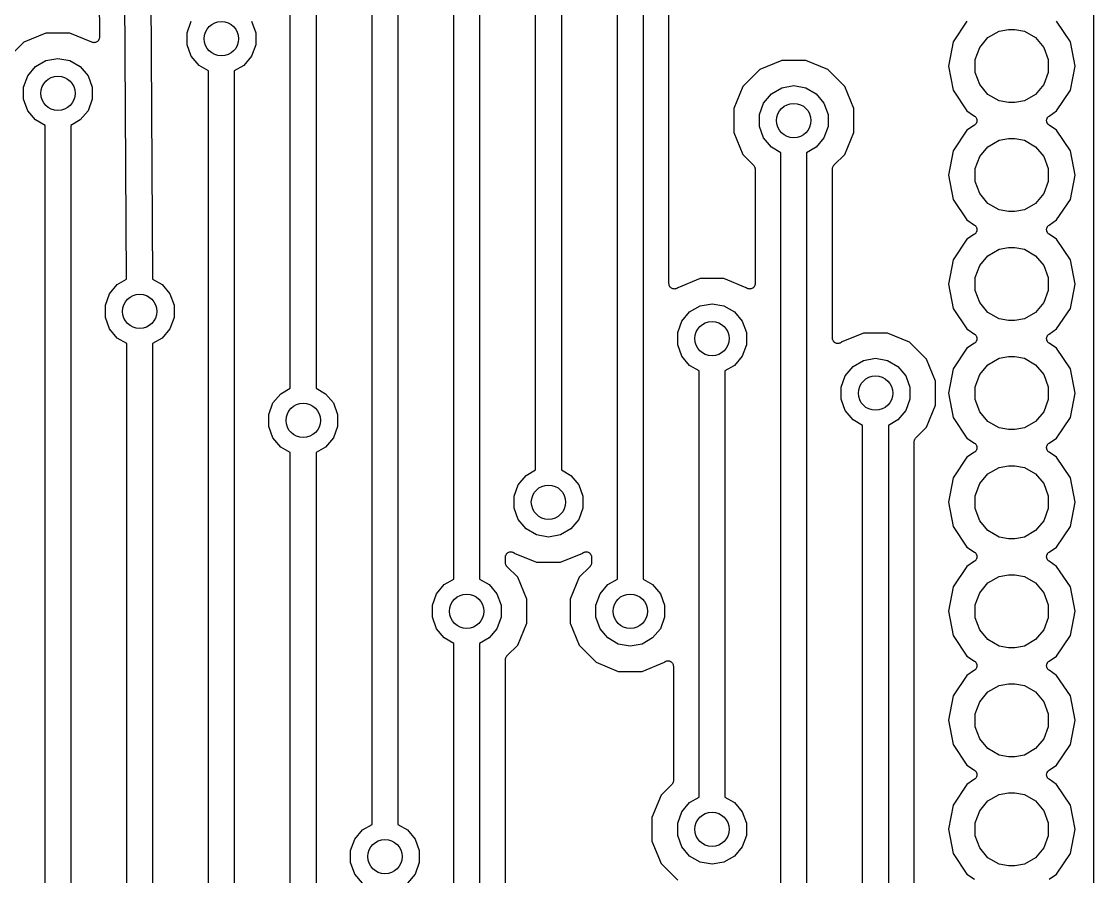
# Model space of a CAD drawing. Extents: x 64 to 244, y -149 to -41.
# Drawn here: x 219.5 to 244.47, y -82.38 to -62.46 of the extents above; entities that cross this region are included whole.
import ezdxf

# ---------------------------------------------------------------- set-up
doc = ezdxf.new("R2010")
doc.units = 0
doc.header["$MEASUREMENT"] = 0
doc.layers.add('BLACK', color=7, linetype='CONTINUOUS')

msp = doc.modelspace()

# ---------------------------------------------------------------- linework, layer by layer
at = {"layer": 'BLACK', "linetype": 'CONTINUOUS'}
for p, q in [((244.475, -42.037), (244.475, -149.098)), ((221.946, -68.467), (221.827, -48.3781)), ((222.427, -48.373), (222.546, -68.4619)), ((221.23, -48.7634), (221.312, -62.8296)), ((225.76, -71.0044), (225.76, -49.6456)), ((226.36, -49.6456), (226.36, -71.0044)), ((231.475, -72.9094), (231.475, -54.7256)), ((232.075, -54.7256), (232.075, -72.9094)), ((229.57, -75.4494), (229.57, -56.6306)), ((230.17, -56.6306), (230.17, -75.4494)), ((233.38, -75.4494), (233.38, -60.4406)), ((233.98, -60.4406), (233.98, -75.4494)), ((234.58, -68.5685), (234.58, -60.8225)), ((227.665, -81.1644), (227.665, -61.0756)), ((228.265, -61.0756), (228.265, -81.1644)), ((223.355, -62.7239), (223.451, -62.4588)), ((224.859, -62.4588), (224.955, -62.7239)), ((241.525, -62.4546), (241.204, -62.9342)), ((242.015, -62.8388), (242.275, -62.6889)), ((242.275, -62.6889), (242.496, -62.65)), ((242.496, -62.65), (242.644, -62.65)), ((242.644, -62.65), (242.865, -62.6889)), ((242.865, -62.6889), (243.125, -62.8388)), ((243.936, -62.9342), (243.615, -62.4546)), ((219.552, -62.9481), (219.158, -63.342)), ((220.067, -62.735), (219.552, -62.9481)), ((220.623, -62.735), (220.067, -62.735)), ((221.137, -62.9476), (220.623, -62.735)), ((221.151, -62.9507), (221.137, -62.9476)), ((221.236, -62.9449), (221.224, -62.9514)), ((221.25, -62.9399), (221.236, -62.9449)), ((221.256, -62.9347), (221.25, -62.9399)), ((221.263, -62.9311), (221.256, -62.9347)), ((221.272, -62.9206), (221.263, -62.9311)), ((221.283, -62.9114), (221.272, -62.9206)), ((221.287, -62.9044), (221.283, -62.9114)), ((221.293, -62.8985), (221.287, -62.9044)), ((221.298, -62.8854), (221.293, -62.8985)), ((221.305, -62.873), (221.298, -62.8854)), ((221.306, -62.8652), (221.305, -62.873)), ((221.309, -62.8578), (221.306, -62.8652)), ((221.31, -62.8436), (221.309, -62.8578)), ((221.312, -62.8296), (221.31, -62.8436)), ((223.355, -63.0061), (223.355, -62.7239)), ((224.955, -62.7239), (224.955, -63.0061)), ((241.204, -62.9342), (241.092, -63.5)), ((241.823, -63.0684), (242.015, -62.8388)), ((243.125, -62.8388), (243.317, -63.0684)), ((244.048, -63.5), (243.936, -62.9342)), ((221.164, -62.9555), (221.151, -62.9507)), ((221.172, -62.9555), (221.164, -62.9555)), ((221.18, -62.9572), (221.172, -62.9555)), ((221.194, -62.9553), (221.18, -62.9572)), ((221.208, -62.9552), (221.194, -62.9553)), ((221.216, -62.9525), (221.208, -62.9552)), ((221.224, -62.9514), (221.216, -62.9525)), ((223.451, -63.2712), (223.355, -63.0061)), ((224.955, -63.0061), (224.859, -63.2712)), ((241.72, -63.3501), (241.823, -63.0684)), ((243.317, -63.0684), (243.42, -63.3501)), ((219.823, -63.5127), (220.067, -63.3716)), ((220.067, -63.3716), (220.345, -63.3227)), ((220.345, -63.3227), (220.623, -63.3716)), ((220.623, -63.3716), (220.867, -63.5127)), ((223.633, -63.4873), (223.451, -63.2712)), ((224.859, -63.2712), (224.677, -63.4873)), ((237.212, -63.37), (236.697, -63.5831)), ((237.768, -63.37), (237.212, -63.37)), ((238.283, -63.5831), (237.768, -63.37)), ((241.72, -63.6499), (241.72, -63.3501)), ((243.42, -63.3501), (243.42, -63.6499)), ((219.641, -63.7288), (219.823, -63.5127)), ((220.867, -63.5127), (221.049, -63.7288)), ((223.855, -63.6156), (223.633, -63.4873)), ((223.855, -83.7044), (223.855, -63.6156)), ((224.677, -63.4873), (224.455, -63.6156)), ((224.455, -63.6156), (224.455, -83.7044)), ((236.697, -63.5831), (236.303, -63.977)), ((238.29, -63.5898), (238.283, -63.5831)), ((238.677, -63.977), (238.29, -63.5898)), ((238.29, -63.5898), (238.29, -63.5898)), ((241.092, -63.5), (241.204, -64.0658)), ((241.823, -63.9316), (241.72, -63.6499)), ((243.42, -63.6499), (243.317, -63.9316)), ((243.936, -64.0658), (244.048, -63.5)), ((219.545, -63.9939), (219.641, -63.7288)), ((221.049, -63.7288), (221.145, -63.9939)), ((242.015, -64.1612), (241.823, -63.9316)), ((243.317, -63.9316), (243.125, -64.1612)), ((219.545, -64.2761), (219.545, -63.9939)), ((221.145, -63.9939), (221.145, -64.2761)), ((236.303, -63.977), (236.09, -64.4915)), ((236.786, -64.3638), (236.968, -64.1477)), ((236.968, -64.1477), (237.212, -64.0066)), ((237.212, -64.0066), (237.49, -63.9577)), ((237.49, -63.9577), (237.768, -64.0066)), ((237.768, -64.0066), (238.012, -64.1477)), ((238.012, -64.1477), (238.194, -64.3638)), ((238.89, -64.4915), (238.677, -63.977)), ((241.204, -64.0658), (241.525, -64.5454)), ((242.275, -64.3111), (242.015, -64.1612)), ((243.125, -64.1612), (242.865, -64.3111)), ((243.615, -64.5454), (243.936, -64.0658)), ((219.641, -64.5412), (219.545, -64.2761)), ((221.145, -64.2761), (221.049, -64.5412)), ((236.69, -64.6289), (236.786, -64.3638)), ((238.194, -64.3638), (238.29, -64.6289)), ((242.496, -64.35), (242.275, -64.3111)), ((242.644, -64.35), (242.496, -64.35)), ((242.865, -64.3111), (242.644, -64.35)), ((219.823, -64.7573), (219.641, -64.5412)), ((221.049, -64.5412), (220.867, -64.7573)), ((236.09, -64.4915), (236.09, -65.0485)), ((236.69, -64.9111), (236.69, -64.6289)), ((238.29, -64.6289), (238.29, -64.9111)), ((238.89, -65.0485), (238.89, -64.4915)), ((241.525, -64.5454), (241.703, -64.6644)), ((241.703, -64.6644), (241.713, -64.674)), ((241.713, -64.674), (241.724, -64.6822)), ((241.724, -64.6822), (241.729, -64.6891)), ((241.729, -64.6891), (241.735, -64.6949)), ((241.735, -64.6949), (241.741, -64.7073)), ((243.399, -64.7073), (243.405, -64.6949)), ((243.405, -64.6949), (243.411, -64.6891)), ((243.411, -64.6891), (243.416, -64.6822)), ((243.416, -64.6822), (243.427, -64.674)), ((243.427, -64.674), (243.437, -64.6644)), ((243.437, -64.6644), (243.615, -64.5454)), ((220.045, -64.8856), (219.823, -64.7573)), ((220.045, -86.2444), (220.045, -64.8856)), ((220.867, -64.7573), (220.645, -64.8856)), ((220.645, -64.8856), (220.645, -86.2444)), ((236.786, -65.1762), (236.69, -64.9111)), ((238.29, -64.9111), (238.194, -65.1762)), ((241.703, -64.8756), (241.525, -64.9946)), ((241.713, -64.866), (241.703, -64.8756)), ((241.724, -64.8578), (241.713, -64.866)), ((241.729, -64.8509), (241.724, -64.8578)), ((241.735, -64.8451), (241.729, -64.8509)), ((241.741, -64.8327), (241.735, -64.8451)), ((241.741, -64.7073), (241.748, -64.7189)), ((241.748, -64.8211), (241.741, -64.8327)), ((241.748, -64.7189), (241.75, -64.727)), ((241.75, -64.813), (241.748, -64.8211)), ((241.75, -64.727), (241.754, -64.7345)), ((241.754, -64.8055), (241.75, -64.813)), ((241.754, -64.7345), (241.756, -64.7482)), ((241.756, -64.7918), (241.754, -64.8055)), ((241.756, -64.7482), (241.759, -64.7617)), ((241.759, -64.7783), (241.756, -64.7918)), ((241.759, -64.7617), (241.758, -64.77)), ((241.758, -64.77), (241.759, -64.7783)), ((243.381, -64.7617), (243.384, -64.7482)), ((243.382, -64.77), (243.381, -64.7617)), ((243.381, -64.7783), (243.382, -64.77)), ((243.384, -64.7918), (243.381, -64.7783)), ((243.384, -64.7482), (243.386, -64.7345)), ((243.386, -64.8055), (243.384, -64.7918)), ((243.386, -64.7345), (243.39, -64.727)), ((243.39, -64.813), (243.386, -64.8055)), ((243.39, -64.727), (243.392, -64.7189)), ((243.392, -64.8211), (243.39, -64.813)), ((243.392, -64.7189), (243.399, -64.7073)), ((243.399, -64.8327), (243.392, -64.8211)), ((243.405, -64.8451), (243.399, -64.8327)), ((243.411, -64.8509), (243.405, -64.8451)), ((243.416, -64.8578), (243.411, -64.8509)), ((243.427, -64.866), (243.416, -64.8578)), ((243.437, -64.8756), (243.427, -64.866)), ((243.615, -64.9946), (243.437, -64.8756)), ((236.09, -65.0485), (236.303, -65.563)), ((236.968, -65.3923), (236.786, -65.1762)), ((238.194, -65.1762), (238.012, -65.3923)), ((238.677, -65.563), (238.89, -65.0485)), ((241.525, -64.9946), (241.204, -65.4742)), ((242.275, -65.2289), (242.496, -65.19)), ((242.496, -65.19), (242.644, -65.19)), ((242.644, -65.19), (242.865, -65.2289)), ((243.936, -65.4742), (243.615, -64.9946)), ((237.19, -65.5206), (236.968, -65.3923)), ((238.012, -65.3923), (237.79, -65.5206)), ((241.823, -65.6084), (242.015, -65.3788)), ((242.015, -65.3788), (242.275, -65.2289)), ((242.865, -65.2289), (243.125, -65.3788)), ((243.125, -65.3788), (243.317, -65.6084)), ((236.303, -65.563), (236.553, -65.8127)), ((237.19, -91.9594), (237.19, -65.5206)), ((237.79, -65.5206), (237.79, -91.9594)), ((238.427, -65.8127), (238.677, -65.563)), ((241.204, -65.4742), (241.092, -66.04)), ((241.72, -65.8901), (241.823, -65.6084)), ((243.317, -65.6084), (243.42, -65.8901)), ((244.048, -66.04), (243.936, -65.4742)), ((236.553, -65.8127), (236.556, -65.8173)), ((236.556, -65.8173), (236.56, -65.8209)), ((236.56, -65.8209), (236.569, -65.8352)), ((236.569, -65.8352), (236.578, -65.8488)), ((236.578, -65.8488), (236.58, -65.8542)), ((236.58, -65.8542), (236.582, -65.8591)), ((236.582, -65.8591), (236.585, -65.8754)), ((236.585, -65.8754), (236.59, -65.8914)), ((236.59, -65.8914), (236.589, -65.897)), ((236.589, -65.897), (236.59, -65.9025)), ((236.59, -65.9025), (236.59, -68.5685)), ((238.39, -65.8914), (238.395, -65.8754)), ((238.391, -65.897), (238.39, -65.8914)), ((238.39, -65.9025), (238.391, -65.897)), ((238.39, -69.8385), (238.39, -65.9025)), ((238.395, -65.8754), (238.398, -65.8591)), ((238.398, -65.8591), (238.4, -65.8542)), ((238.4, -65.8542), (238.402, -65.8488)), ((238.402, -65.8488), (238.411, -65.8352)), ((238.411, -65.8352), (238.42, -65.8209)), ((238.42, -65.8209), (238.424, -65.8173)), ((238.424, -65.8173), (238.427, -65.8127)), ((241.72, -66.1899), (241.72, -65.8901)), ((243.42, -65.8901), (243.42, -66.1899)), ((241.092, -66.04), (241.204, -66.6058)), ((241.823, -66.4716), (241.72, -66.1899)), ((243.42, -66.1899), (243.317, -66.4716)), ((243.936, -66.6058), (244.048, -66.04)), ((241.204, -66.6058), (241.525, -67.0854)), ((242.015, -66.7012), (241.823, -66.4716)), ((243.317, -66.4716), (243.125, -66.7012)), ((243.615, -67.0854), (243.936, -66.6058)), ((242.275, -66.8511), (242.015, -66.7012)), ((242.496, -66.89), (242.275, -66.8511)), ((242.644, -66.89), (242.496, -66.89)), ((242.865, -66.8511), (242.644, -66.89)), ((243.125, -66.7012), (242.865, -66.8511)), ((241.525, -67.0854), (241.703, -67.2044)), ((243.437, -67.2044), (243.615, -67.0854)), ((241.703, -67.4156), (241.525, -67.5346)), ((241.703, -67.2044), (241.713, -67.214)), ((241.713, -67.406), (241.703, -67.4156)), ((241.713, -67.214), (241.724, -67.2222)), ((241.724, -67.3978), (241.713, -67.406)), ((241.724, -67.2222), (241.729, -67.2291)), ((241.729, -67.3909), (241.724, -67.3978)), ((241.729, -67.2291), (241.735, -67.2349)), ((241.735, -67.3851), (241.729, -67.3909)), ((241.735, -67.2349), (241.741, -67.2473)), ((241.741, -67.3727), (241.735, -67.3851)), ((241.741, -67.2473), (241.748, -67.2589)), ((241.748, -67.3611), (241.741, -67.3727)), ((241.748, -67.2589), (241.75, -67.267)), ((241.75, -67.353), (241.748, -67.3611)), ((241.75, -67.267), (241.754, -67.2745)), ((241.754, -67.3455), (241.75, -67.353)), ((241.754, -67.2745), (241.756, -67.2882)), ((241.756, -67.3318), (241.754, -67.3455)), ((241.756, -67.2882), (241.759, -67.3017)), ((241.759, -67.3183), (241.756, -67.3318)), ((241.759, -67.3017), (241.758, -67.31)), ((241.758, -67.31), (241.759, -67.3183)), ((243.381, -67.3017), (243.384, -67.2882)), ((243.382, -67.31), (243.381, -67.3017)), ((243.381, -67.3183), (243.382, -67.31)), ((243.384, -67.3318), (243.381, -67.3183)), ((243.384, -67.2882), (243.386, -67.2745)), ((243.386, -67.3455), (243.384, -67.3318)), ((243.386, -67.2745), (243.39, -67.267)), ((243.39, -67.353), (243.386, -67.3455)), ((243.39, -67.267), (243.392, -67.2589)), ((243.392, -67.3611), (243.39, -67.353)), ((243.392, -67.2589), (243.399, -67.2473)), ((243.399, -67.3727), (243.392, -67.3611)), ((243.399, -67.2473), (243.405, -67.2349)), ((243.405, -67.3851), (243.399, -67.3727)), ((243.405, -67.2349), (243.411, -67.2291)), ((243.411, -67.3909), (243.405, -67.3851)), ((243.411, -67.2291), (243.416, -67.2222)), ((243.416, -67.3978), (243.411, -67.3909)), ((243.416, -67.2222), (243.427, -67.214)), ((243.427, -67.406), (243.416, -67.3978)), ((243.427, -67.214), (243.437, -67.2044)), ((243.437, -67.4156), (243.427, -67.406)), ((243.615, -67.5346), (243.437, -67.4156)), ((241.525, -67.5346), (241.204, -68.0142)), ((243.936, -68.0142), (243.615, -67.5346)), ((241.823, -68.1484), (242.015, -67.9188)), ((242.015, -67.9188), (242.275, -67.7689)), ((242.275, -67.7689), (242.496, -67.73)), ((242.496, -67.73), (242.644, -67.73)), ((242.644, -67.73), (242.865, -67.7689)), ((242.865, -67.7689), (243.125, -67.9188)), ((243.125, -67.9188), (243.317, -68.1484)), ((241.204, -68.0142), (241.092, -68.58)), ((241.72, -68.4301), (241.823, -68.1484)), ((243.317, -68.1484), (243.42, -68.4301)), ((244.048, -68.58), (243.936, -68.0142)), ((241.72, -68.7299), (241.72, -68.4301)), ((243.42, -68.4301), (243.42, -68.7299)), ((221.546, -68.8088), (221.728, -68.5927)), ((221.728, -68.5927), (221.946, -68.467)), ((222.546, -68.4619), (222.772, -68.5927)), ((222.772, -68.5927), (222.954, -68.8088)), ((234.583, -68.5848), (234.58, -68.5685)), ((234.584, -68.6014), (234.583, -68.5848)), ((234.587, -68.6064), (234.584, -68.6014)), ((234.588, -68.6119), (234.587, -68.6064)), ((234.596, -68.6263), (234.588, -68.6119)), ((234.603, -68.6413), (234.596, -68.6263)), ((234.607, -68.6453), (234.603, -68.6413)), ((234.61, -68.6501), (234.607, -68.6453)), ((234.622, -68.6608), (234.61, -68.6501)), ((234.634, -68.6725), (234.622, -68.6608)), ((234.639, -68.6749), (234.634, -68.6725)), ((234.643, -68.6785), (234.639, -68.6749)), ((234.659, -68.6842), (234.643, -68.6785)), ((234.674, -68.6912), (234.659, -68.6842)), ((234.68, -68.6917), (234.674, -68.6912)), ((234.685, -68.6936), (234.68, -68.6917)), ((234.702, -68.6936), (234.685, -68.6936)), ((234.718, -68.695), (234.702, -68.6936)), ((234.723, -68.6936), (234.718, -68.695)), ((234.729, -68.6936), (234.723, -68.6936)), ((234.745, -68.6879), (234.729, -68.6936)), ((234.761, -68.6836), (234.745, -68.6879)), ((234.765, -68.6804), (234.761, -68.6836)), ((234.77, -68.6785), (234.765, -68.6804)), ((234.783, -68.6678), (234.77, -68.6785)), ((234.787, -68.6652), (234.783, -68.6678)), ((235.307, -68.45), (234.787, -68.6652)), ((235.863, -68.45), (235.307, -68.45)), ((236.383, -68.6652), (235.863, -68.45)), ((236.387, -68.6678), (236.383, -68.6652)), ((236.4, -68.6785), (236.387, -68.6678)), ((236.405, -68.6804), (236.4, -68.6785)), ((236.409, -68.6836), (236.405, -68.6804)), ((236.425, -68.6879), (236.409, -68.6836)), ((236.441, -68.6936), (236.425, -68.6879)), ((236.447, -68.6936), (236.441, -68.6936)), ((236.452, -68.695), (236.447, -68.6936)), ((236.468, -68.6936), (236.452, -68.695)), ((236.485, -68.6936), (236.468, -68.6936)), ((236.49, -68.6917), (236.485, -68.6936)), ((236.496, -68.6912), (236.49, -68.6917)), ((236.511, -68.6842), (236.496, -68.6912)), ((236.527, -68.6785), (236.511, -68.6842)), ((236.531, -68.6749), (236.527, -68.6785)), ((236.536, -68.6725), (236.531, -68.6749)), ((236.548, -68.6608), (236.536, -68.6725)), ((236.56, -68.6501), (236.548, -68.6608)), ((236.563, -68.6453), (236.56, -68.6501)), ((236.567, -68.6413), (236.563, -68.6453)), ((236.574, -68.6263), (236.567, -68.6413)), ((236.582, -68.6119), (236.574, -68.6263)), ((236.583, -68.6064), (236.582, -68.6119)), ((236.586, -68.6014), (236.583, -68.6064)), ((236.587, -68.5848), (236.586, -68.6014)), ((236.59, -68.5685), (236.587, -68.5848)), ((241.092, -68.58), (241.204, -69.1458)), ((243.936, -69.1458), (244.048, -68.58)), ((221.45, -69.0739), (221.546, -68.8088)), ((222.954, -68.8088), (223.05, -69.0739)), ((241.823, -69.0116), (241.72, -68.7299)), ((243.42, -68.7299), (243.317, -69.0116)), ((221.45, -69.3561), (221.45, -69.0739)), ((223.05, -69.0739), (223.05, -69.3561)), ((235.063, -69.2277), (235.307, -69.0866)), ((235.307, -69.0866), (235.585, -69.0377)), ((235.585, -69.0377), (235.863, -69.0866)), ((235.863, -69.0866), (236.107, -69.2277)), ((241.204, -69.1458), (241.525, -69.6254)), ((242.015, -69.2412), (241.823, -69.0116)), ((243.317, -69.0116), (243.125, -69.2412)), ((243.615, -69.6254), (243.936, -69.1458)), ((221.546, -69.6212), (221.45, -69.3561)), ((223.05, -69.3561), (222.954, -69.6212)), ((234.785, -69.7089), (234.881, -69.4438)), ((234.881, -69.4438), (235.063, -69.2277)), ((236.107, -69.2277), (236.289, -69.4438)), ((236.289, -69.4438), (236.385, -69.7089)), ((242.275, -69.3911), (242.015, -69.2412)), ((242.496, -69.43), (242.275, -69.3911)), ((242.644, -69.43), (242.496, -69.43)), ((242.865, -69.3911), (242.644, -69.43)), ((243.125, -69.2412), (242.865, -69.3911)), ((221.728, -69.8373), (221.546, -69.6212)), ((222.954, -69.6212), (222.772, -69.8373)), ((241.525, -69.6254), (241.703, -69.7444)), ((243.437, -69.7444), (243.615, -69.6254)), ((221.95, -69.9656), (221.728, -69.8373)), ((222.772, -69.8373), (222.55, -69.9656)), ((234.785, -69.9911), (234.785, -69.7089)), ((236.385, -69.7089), (236.385, -69.9911)), ((238.393, -69.8548), (238.39, -69.8385)), ((238.394, -69.8714), (238.393, -69.8548)), ((238.397, -69.8764), (238.394, -69.8714)), ((238.398, -69.8819), (238.397, -69.8764)), ((238.406, -69.8963), (238.398, -69.8819)), ((238.413, -69.9113), (238.406, -69.8963)), ((238.417, -69.9153), (238.413, -69.9113)), ((238.42, -69.9201), (238.417, -69.9153)), ((238.432, -69.9308), (238.42, -69.9201)), ((238.444, -69.9425), (238.432, -69.9308)), ((238.449, -69.9449), (238.444, -69.9425)), ((238.593, -69.9378), (238.581, -69.9485)), ((238.597, -69.9352), (238.593, -69.9378)), ((239.117, -69.72), (238.597, -69.9352)), ((239.673, -69.72), (239.117, -69.72)), ((240.188, -69.9331), (239.673, -69.72)), ((240.582, -70.327), (240.188, -69.9331)), ((241.703, -69.7444), (241.713, -69.754)), ((241.713, -69.754), (241.724, -69.7622)), ((241.724, -69.9378), (241.713, -69.946)), ((241.724, -69.7622), (241.729, -69.7691)), ((241.729, -69.9309), (241.724, -69.9378)), ((241.729, -69.7691), (241.735, -69.7749)), ((241.735, -69.9251), (241.729, -69.9309)), ((241.735, -69.7749), (241.741, -69.7873)), ((241.741, -69.9127), (241.735, -69.9251)), ((241.741, -69.7873), (241.748, -69.7989)), ((241.748, -69.9011), (241.741, -69.9127)), ((241.748, -69.7989), (241.75, -69.807)), ((241.75, -69.893), (241.748, -69.9011)), ((241.75, -69.807), (241.754, -69.8145)), ((241.754, -69.8855), (241.75, -69.893)), ((241.754, -69.8145), (241.756, -69.8282)), ((241.756, -69.8718), (241.754, -69.8855)), ((241.756, -69.8282), (241.759, -69.8417)), ((241.759, -69.8583), (241.756, -69.8718)), ((241.759, -69.8417), (241.758, -69.85)), ((241.758, -69.85), (241.759, -69.8583)), ((243.381, -69.8417), (243.384, -69.8282)), ((243.382, -69.85), (243.381, -69.8417)), ((243.381, -69.8583), (243.382, -69.85)), ((243.384, -69.8718), (243.381, -69.8583)), ((243.384, -69.8282), (243.386, -69.8145)), ((243.386, -69.8855), (243.384, -69.8718)), ((243.386, -69.8145), (243.39, -69.807)), ((243.39, -69.893), (243.386, -69.8855)), ((243.39, -69.807), (243.392, -69.7989)), ((243.392, -69.9011), (243.39, -69.893)), ((243.392, -69.7989), (243.399, -69.7873)), ((243.399, -69.9127), (243.392, -69.9011)), ((243.399, -69.7873), (243.405, -69.7749)), ((243.405, -69.9251), (243.399, -69.9127)), ((243.405, -69.7749), (243.411, -69.7691)), ((243.411, -69.9309), (243.405, -69.9251)), ((243.411, -69.7691), (243.416, -69.7622)), ((243.416, -69.9378), (243.411, -69.9309)), ((243.416, -69.7622), (243.427, -69.754)), ((243.427, -69.946), (243.416, -69.9378)), ((243.427, -69.754), (243.437, -69.7444)), ((221.95, -97.0394), (221.95, -69.9656)), ((222.55, -69.9656), (222.55, -97.0394)), ((234.881, -70.2562), (234.785, -69.9911)), ((236.385, -69.9911), (236.289, -70.2562)), ((238.453, -69.9485), (238.449, -69.9449)), ((238.469, -69.9542), (238.453, -69.9485)), ((238.484, -69.9612), (238.469, -69.9542)), ((238.49, -69.9617), (238.484, -69.9612)), ((238.495, -69.9636), (238.49, -69.9617)), ((238.512, -69.9636), (238.495, -69.9636)), ((238.528, -69.965), (238.512, -69.9636)), ((238.533, -69.9636), (238.528, -69.965)), ((238.539, -69.9636), (238.533, -69.9636)), ((238.555, -69.9579), (238.539, -69.9636)), ((238.571, -69.9536), (238.555, -69.9579)), ((238.575, -69.9504), (238.571, -69.9536)), ((238.581, -69.9485), (238.575, -69.9504)), ((241.525, -70.0746), (241.204, -70.5542)), ((241.703, -69.9556), (241.525, -70.0746)), ((241.713, -69.946), (241.703, -69.9556)), ((243.437, -69.9556), (243.427, -69.946)), ((243.615, -70.0746), (243.437, -69.9556)), ((243.936, -70.5542), (243.615, -70.0746)), ((235.063, -70.4723), (234.881, -70.2562)), ((236.289, -70.2562), (236.107, -70.4723)), ((238.873, -70.4977), (239.117, -70.3566)), ((239.117, -70.3566), (239.395, -70.3077)), ((239.395, -70.3077), (239.673, -70.3566)), ((239.673, -70.3566), (239.917, -70.4977)), ((240.795, -70.8415), (240.582, -70.327)), ((242.015, -70.4588), (242.275, -70.3089)), ((242.275, -70.3089), (242.496, -70.27)), ((242.496, -70.27), (242.644, -70.27)), ((242.644, -70.27), (242.865, -70.3089)), ((242.865, -70.3089), (243.125, -70.4588)), ((235.285, -70.6006), (235.063, -70.4723)), ((235.285, -80.5294), (235.285, -70.6006)), ((236.107, -70.4723), (235.885, -70.6006)), ((235.885, -70.6006), (235.885, -80.5294)), ((238.691, -70.7138), (238.873, -70.4977)), ((239.917, -70.4977), (240.099, -70.7138)), ((241.204, -70.5542), (241.092, -71.12)), ((241.72, -70.9701), (241.823, -70.6884)), ((241.823, -70.6884), (242.015, -70.4588)), ((243.125, -70.4588), (243.317, -70.6884)), ((243.317, -70.6884), (243.42, -70.9701)), ((244.048, -71.12), (243.936, -70.5542)), ((238.595, -70.9789), (238.691, -70.7138)), ((240.099, -70.7138), (240.195, -70.9789)), ((240.795, -71.3985), (240.795, -70.8415)), ((225.356, -71.3488), (225.538, -71.1327)), ((225.538, -71.1327), (225.76, -71.0044)), ((226.36, -71.0044), (226.582, -71.1327)), ((226.582, -71.1327), (226.764, -71.3488)), ((238.595, -71.2611), (238.595, -70.9789)), ((240.195, -70.9789), (240.195, -71.2611)), ((241.092, -71.12), (241.204, -71.6858)), ((241.72, -71.2699), (241.72, -70.9701)), ((243.42, -70.9701), (243.42, -71.2699)), ((243.936, -71.6858), (244.048, -71.12)), ((225.26, -71.6139), (225.356, -71.3488)), ((226.764, -71.3488), (226.86, -71.6139)), ((238.691, -71.5262), (238.595, -71.2611)), ((240.195, -71.2611), (240.099, -71.5262)), ((240.582, -71.913), (240.795, -71.3985)), ((241.823, -71.5516), (241.72, -71.2699)), ((243.42, -71.2699), (243.317, -71.5516)), ((225.26, -71.8961), (225.26, -71.6139)), ((226.86, -71.6139), (226.86, -71.8961)), ((238.873, -71.7423), (238.691, -71.5262)), ((240.099, -71.5262), (239.917, -71.7423)), ((241.204, -71.6858), (241.525, -72.1654)), ((242.015, -71.7812), (241.823, -71.5516)), ((243.317, -71.5516), (243.125, -71.7812)), ((243.615, -72.1654), (243.936, -71.6858)), ((225.356, -72.1612), (225.26, -71.8961)), ((226.86, -71.8961), (226.764, -72.1612)), ((239.095, -71.8706), (238.873, -71.7423)), ((239.095, -137.044), (239.095, -71.8706)), ((239.917, -71.7423), (239.695, -71.8706)), ((239.695, -71.8706), (239.695, -137.044)), ((240.332, -72.1627), (240.582, -71.913)), ((242.275, -71.9311), (242.015, -71.7812)), ((242.496, -71.97), (242.275, -71.9311)), ((242.865, -71.9311), (242.644, -71.97)), ((243.125, -71.7812), (242.865, -71.9311)), ((225.538, -72.3773), (225.356, -72.1612)), ((226.764, -72.1612), (226.582, -72.3773)), ((240.307, -72.1988), (240.316, -72.1852)), ((240.316, -72.1852), (240.325, -72.1709)), ((240.325, -72.1709), (240.329, -72.1673)), ((240.329, -72.1673), (240.332, -72.1627)), ((241.525, -72.1654), (241.703, -72.2844)), ((242.644, -71.97), (242.496, -71.97)), ((243.437, -72.2844), (243.615, -72.1654)), ((225.76, -72.5056), (225.538, -72.3773)), ((226.582, -72.3773), (226.36, -72.5056)), ((240.295, -72.2414), (240.3, -72.2254)), ((240.296, -72.247), (240.295, -72.2414)), ((240.295, -72.2525), (240.296, -72.247)), ((240.295, -136.662), (240.295, -72.2525)), ((240.3, -72.2254), (240.303, -72.2091)), ((240.303, -72.2091), (240.305, -72.2042)), ((240.305, -72.2042), (240.307, -72.1988)), ((241.703, -72.2844), (241.713, -72.294)), ((241.713, -72.294), (241.724, -72.3022)), ((241.724, -72.3022), (241.729, -72.3091)), ((241.729, -72.3091), (241.735, -72.3149)), ((241.735, -72.3149), (241.741, -72.3273)), ((241.741, -72.3273), (241.748, -72.3389)), ((241.748, -72.4411), (241.741, -72.4527)), ((241.748, -72.3389), (241.75, -72.347)), ((241.75, -72.433), (241.748, -72.4411)), ((241.75, -72.347), (241.754, -72.3545)), ((241.754, -72.4255), (241.75, -72.433)), ((241.754, -72.3545), (241.756, -72.3682)), ((241.756, -72.4118), (241.754, -72.4255)), ((241.756, -72.3682), (241.759, -72.3817)), ((241.759, -72.3983), (241.756, -72.4118)), ((241.759, -72.3817), (241.758, -72.39)), ((241.758, -72.39), (241.759, -72.3983)), ((243.381, -72.3817), (243.384, -72.3682)), ((243.382, -72.39), (243.381, -72.3817)), ((243.381, -72.3983), (243.382, -72.39)), ((243.384, -72.4118), (243.381, -72.3983)), ((243.384, -72.3682), (243.386, -72.3545)), ((243.386, -72.4255), (243.384, -72.4118)), ((243.386, -72.3545), (243.39, -72.347)), ((243.39, -72.433), (243.386, -72.4255)), ((243.39, -72.347), (243.392, -72.3389)), ((243.392, -72.4411), (243.39, -72.433)), ((243.392, -72.3389), (243.399, -72.3273)), ((243.399, -72.4527), (243.392, -72.4411)), ((243.399, -72.3273), (243.405, -72.3149)), ((243.405, -72.3149), (243.411, -72.3091)), ((243.411, -72.3091), (243.416, -72.3022)), ((243.416, -72.3022), (243.427, -72.294)), ((243.427, -72.294), (243.437, -72.2844)), ((225.76, -99.5794), (225.76, -72.5056)), ((226.36, -72.5056), (226.36, -99.5794)), ((241.525, -72.6146), (241.204, -73.0942)), ((241.703, -72.4956), (241.525, -72.6146)), ((241.713, -72.486), (241.703, -72.4956)), ((241.724, -72.4778), (241.713, -72.486)), ((241.729, -72.4709), (241.724, -72.4778)), ((241.735, -72.4651), (241.729, -72.4709)), ((241.741, -72.4527), (241.735, -72.4651)), ((243.405, -72.4651), (243.399, -72.4527)), ((243.411, -72.4709), (243.405, -72.4651)), ((243.416, -72.4778), (243.411, -72.4709)), ((243.427, -72.486), (243.416, -72.4778)), ((243.437, -72.4956), (243.427, -72.486)), ((243.615, -72.6146), (243.437, -72.4956)), ((243.936, -73.0942), (243.615, -72.6146)), ((231.253, -73.0377), (231.475, -72.9094)), ((232.075, -72.9094), (232.297, -73.0377)), ((242.015, -72.9988), (242.275, -72.8489)), ((242.275, -72.8489), (242.496, -72.81)), ((242.496, -72.81), (242.644, -72.81)), ((242.644, -72.81), (242.865, -72.8489)), ((242.865, -72.8489), (243.125, -72.9988)), ((231.071, -73.2538), (231.253, -73.0377)), ((232.297, -73.0377), (232.479, -73.2538)), ((241.204, -73.0942), (241.092, -73.66)), ((241.823, -73.2284), (242.015, -72.9988)), ((243.125, -72.9988), (243.317, -73.2284)), ((244.048, -73.66), (243.936, -73.0942)), ((230.975, -73.5189), (231.071, -73.2538)), ((232.479, -73.2538), (232.575, -73.5189)), ((241.72, -73.5101), (241.823, -73.2284)), ((243.317, -73.2284), (243.42, -73.5101)), ((230.975, -73.8011), (230.975, -73.5189)), ((232.575, -73.5189), (232.575, -73.8011)), ((241.092, -73.66), (241.204, -74.2258)), ((241.72, -73.8099), (241.72, -73.5101)), ((243.42, -73.5101), (243.42, -73.8099)), ((243.936, -74.2258), (244.048, -73.66)), ((231.071, -74.0662), (230.975, -73.8011)), ((232.575, -73.8011), (232.479, -74.0662)), ((241.823, -74.0916), (241.72, -73.8099)), ((243.42, -73.8099), (243.317, -74.0916)), ((231.253, -74.2823), (231.071, -74.0662)), ((232.479, -74.0662), (232.297, -74.2823)), ((242.015, -74.3212), (241.823, -74.0916)), ((243.317, -74.0916), (243.125, -74.3212)), ((231.497, -74.4234), (231.253, -74.2823)), ((231.775, -74.4723), (231.497, -74.4234)), ((232.053, -74.4234), (231.775, -74.4723)), ((232.297, -74.2823), (232.053, -74.4234)), ((241.204, -74.2258), (241.525, -74.7054)), ((242.275, -74.4711), (242.015, -74.3212)), ((243.125, -74.3212), (242.865, -74.4711)), ((243.615, -74.7054), (243.936, -74.2258)), ((242.496, -74.51), (242.275, -74.4711)), ((242.644, -74.51), (242.496, -74.51)), ((242.865, -74.4711), (242.644, -74.51)), ((230.77, -74.9415), (230.773, -74.9252)), ((230.773, -74.9252), (230.774, -74.9086)), ((230.774, -74.9086), (230.777, -74.9036)), ((230.777, -74.9036), (230.778, -74.8981)), ((230.778, -74.8981), (230.786, -74.8837)), ((230.786, -74.8837), (230.793, -74.8687)), ((230.793, -74.8687), (230.797, -74.8647)), ((230.797, -74.8647), (230.8, -74.8599)), ((230.8, -74.8599), (230.812, -74.8492)), ((230.812, -74.8492), (230.824, -74.8375)), ((230.824, -74.8375), (230.829, -74.8351)), ((230.829, -74.8351), (230.833, -74.8315)), ((230.833, -74.8315), (230.849, -74.8258)), ((230.849, -74.8258), (230.864, -74.8188)), ((230.864, -74.8188), (230.87, -74.8183)), ((230.87, -74.8183), (230.875, -74.8164)), ((230.875, -74.8164), (230.892, -74.8164)), ((230.892, -74.8164), (230.908, -74.815)), ((230.908, -74.815), (230.913, -74.8164)), ((230.913, -74.8164), (230.919, -74.8164)), ((230.919, -74.8164), (230.935, -74.8221)), ((230.935, -74.8221), (230.951, -74.8264)), ((230.951, -74.8264), (230.955, -74.8296)), ((230.955, -74.8296), (230.96, -74.8315)), ((230.96, -74.8315), (230.973, -74.8422)), ((230.973, -74.8422), (230.977, -74.8448)), ((230.977, -74.8448), (231.497, -75.06)), ((232.053, -75.06), (232.573, -74.8448)), ((232.573, -74.8448), (232.577, -74.8422)), ((232.577, -74.8422), (232.59, -74.8315)), ((232.59, -74.8315), (232.595, -74.8296)), ((232.595, -74.8296), (232.599, -74.8264)), ((232.599, -74.8264), (232.615, -74.8221)), ((232.615, -74.8221), (232.631, -74.8164)), ((232.631, -74.8164), (232.637, -74.8164)), ((232.637, -74.8164), (232.642, -74.815)), ((232.642, -74.815), (232.658, -74.8164)), ((232.658, -74.8164), (232.675, -74.8164)), ((232.675, -74.8164), (232.68, -74.8183)), ((232.68, -74.8183), (232.686, -74.8188)), ((232.686, -74.8188), (232.701, -74.8258)), ((232.701, -74.8258), (232.717, -74.8315)), ((232.717, -74.8315), (232.721, -74.8351)), ((232.721, -74.8351), (232.726, -74.8375)), ((232.726, -74.8375), (232.738, -74.8492)), ((232.738, -74.8492), (232.75, -74.8599)), ((232.75, -74.8599), (232.753, -74.8647)), ((232.753, -74.8647), (232.757, -74.8687)), ((232.757, -74.8687), (232.764, -74.8837)), ((232.764, -74.8837), (232.772, -74.8981)), ((232.772, -74.8981), (232.773, -74.9036)), ((232.773, -74.9036), (232.776, -74.9086)), ((232.776, -74.9086), (232.777, -74.9252)), ((232.777, -74.9252), (232.78, -74.9415)), ((241.525, -74.7054), (241.703, -74.8244)), ((241.703, -74.8244), (241.713, -74.834)), ((241.713, -74.834), (241.724, -74.8422)), ((241.724, -74.8422), (241.729, -74.8491)), ((241.729, -74.8491), (241.735, -74.8549)), ((241.735, -74.8549), (241.741, -74.8673)), ((241.741, -74.8673), (241.748, -74.8789)), ((241.748, -74.8789), (241.75, -74.887)), ((241.75, -74.887), (241.754, -74.8945)), ((241.754, -74.8945), (241.756, -74.9082)), ((241.756, -74.9082), (241.759, -74.9217)), ((241.759, -74.9383), (241.756, -74.9518)), ((241.759, -74.9217), (241.758, -74.93)), ((241.758, -74.93), (241.759, -74.9383)), ((243.381, -74.9217), (243.384, -74.9082)), ((243.382, -74.93), (243.381, -74.9217)), ((243.381, -74.9383), (243.382, -74.93)), ((243.384, -74.9518), (243.381, -74.9383)), ((243.384, -74.9082), (243.386, -74.8945)), ((243.386, -74.8945), (243.39, -74.887)), ((243.39, -74.887), (243.392, -74.8789)), ((243.392, -74.8789), (243.399, -74.8673)), ((243.399, -74.8673), (243.405, -74.8549)), ((243.405, -74.8549), (243.411, -74.8491)), ((243.411, -74.8491), (243.416, -74.8422)), ((243.416, -74.8422), (243.427, -74.834)), ((243.427, -74.834), (243.437, -74.8244)), ((243.437, -74.8244), (243.615, -74.7054)), ((230.77, -75.0675), (230.77, -74.9415)), ((230.771, -75.073), (230.77, -75.0675)), ((230.77, -75.0786), (230.771, -75.073)), ((230.775, -75.0946), (230.77, -75.0786)), ((230.778, -75.1109), (230.775, -75.0946)), ((230.78, -75.1158), (230.778, -75.1109)), ((230.782, -75.1212), (230.78, -75.1158)), ((230.791, -75.1348), (230.782, -75.1212)), ((230.8, -75.1491), (230.791, -75.1348)), ((230.804, -75.1527), (230.8, -75.1491)), ((230.807, -75.1573), (230.804, -75.1527)), ((231.057, -75.407), (230.807, -75.1573)), ((231.497, -75.06), (232.053, -75.06)), ((232.743, -75.1573), (232.493, -75.407)), ((232.746, -75.1527), (232.743, -75.1573)), ((232.75, -75.1491), (232.746, -75.1527)), ((232.759, -75.1348), (232.75, -75.1491)), ((232.768, -75.1212), (232.759, -75.1348)), ((232.77, -75.1158), (232.768, -75.1212)), ((232.772, -75.1109), (232.77, -75.1158)), ((232.775, -75.0946), (232.772, -75.1109)), ((232.78, -75.0786), (232.775, -75.0946)), ((232.78, -75.0675), (232.779, -75.073)), ((232.779, -75.073), (232.78, -75.0786)), ((232.78, -74.9415), (232.78, -75.0675)), ((241.525, -75.1546), (241.204, -75.6342)), ((241.703, -75.0356), (241.525, -75.1546)), ((241.713, -75.026), (241.703, -75.0356)), ((241.724, -75.0178), (241.713, -75.026)), ((241.729, -75.0109), (241.724, -75.0178)), ((241.735, -75.0051), (241.729, -75.0109)), ((241.741, -74.9927), (241.735, -75.0051)), ((241.748, -74.9811), (241.741, -74.9927)), ((241.75, -74.973), (241.748, -74.9811)), ((241.754, -74.9655), (241.75, -74.973)), ((241.756, -74.9518), (241.754, -74.9655)), ((243.386, -74.9655), (243.384, -74.9518)), ((243.39, -74.973), (243.386, -74.9655)), ((243.392, -74.9811), (243.39, -74.973)), ((243.399, -74.9927), (243.392, -74.9811)), ((243.405, -75.0051), (243.399, -74.9927)), ((243.411, -75.0109), (243.405, -75.0051)), ((243.416, -75.0178), (243.411, -75.0109)), ((243.427, -75.026), (243.416, -75.0178)), ((243.437, -75.0356), (243.427, -75.026)), ((243.615, -75.1546), (243.437, -75.0356)), ((243.936, -75.6342), (243.615, -75.1546)), ((231.27, -75.9215), (231.057, -75.407)), ((232.493, -75.407), (232.28, -75.9215)), ((242.015, -75.5388), (242.275, -75.3889)), ((242.275, -75.3889), (242.496, -75.35)), ((242.496, -75.35), (242.644, -75.35)), ((242.644, -75.35), (242.865, -75.3889)), ((242.865, -75.3889), (243.125, -75.5388)), ((229.166, -75.7938), (229.348, -75.5777)), ((229.348, -75.5777), (229.57, -75.4494)), ((230.17, -75.4494), (230.392, -75.5777)), ((230.392, -75.5777), (230.574, -75.7938)), ((232.976, -75.7938), (233.158, -75.5777)), ((233.158, -75.5777), (233.38, -75.4494)), ((233.98, -75.4494), (234.202, -75.5777)), ((234.202, -75.5777), (234.384, -75.7938)), ((241.204, -75.6342), (241.092, -76.2)), ((241.823, -75.7684), (242.015, -75.5388)), ((243.125, -75.5388), (243.317, -75.7684)), ((244.048, -76.2), (243.936, -75.6342)), ((229.07, -76.0589), (229.166, -75.7938)), ((230.574, -75.7938), (230.67, -76.0589)), ((231.27, -76.4785), (231.27, -75.9215)), ((232.28, -75.9215), (232.28, -76.4785)), ((232.88, -76.0589), (232.976, -75.7938)), ((234.384, -75.7938), (234.48, -76.0589)), ((241.72, -76.0501), (241.823, -75.7684)), ((243.317, -75.7684), (243.42, -76.0501)), ((229.07, -76.3411), (229.07, -76.0589)), ((230.67, -76.0589), (230.67, -76.3411)), ((232.88, -76.3411), (232.88, -76.0589)), ((234.48, -76.0589), (234.48, -76.3411)), ((241.72, -76.3499), (241.72, -76.0501)), ((243.42, -76.0501), (243.42, -76.3499)), ((229.166, -76.6062), (229.07, -76.3411)), ((230.67, -76.3411), (230.574, -76.6062)), ((232.976, -76.6062), (232.88, -76.3411)), ((234.48, -76.3411), (234.384, -76.6062)), ((241.092, -76.2), (241.204, -76.7658)), ((241.823, -76.6316), (241.72, -76.3499)), ((243.42, -76.3499), (243.317, -76.6316)), ((243.936, -76.7658), (244.048, -76.2)), ((229.348, -76.8223), (229.166, -76.6062)), ((230.574, -76.6062), (230.392, -76.8223)), ((231.057, -76.993), (231.27, -76.4785)), ((232.28, -76.4785), (232.493, -76.993)), ((233.158, -76.8223), (232.976, -76.6062)), ((234.384, -76.6062), (234.202, -76.8223)), ((242.015, -76.8612), (241.823, -76.6316)), ((243.317, -76.6316), (243.125, -76.8612)), ((229.57, -76.9506), (229.348, -76.8223)), ((230.392, -76.8223), (230.17, -76.9506)), ((233.402, -76.9634), (233.158, -76.8223)), ((234.202, -76.8223), (233.958, -76.9634)), ((241.204, -76.7658), (241.525, -77.2454)), ((242.275, -77.0111), (242.015, -76.8612)), ((243.125, -76.8612), (242.865, -77.0111)), ((243.615, -77.2454), (243.936, -76.7658)), ((229.57, -100.849), (229.57, -76.9506)), ((230.17, -76.9506), (230.17, -100.849)), ((230.807, -77.2427), (231.057, -76.993)), ((232.493, -76.993), (232.887, -77.3869)), ((233.68, -77.0123), (233.402, -76.9634)), ((233.958, -76.9634), (233.68, -77.0123)), ((242.496, -77.05), (242.275, -77.0111)), ((242.644, -77.05), (242.496, -77.05)), ((242.865, -77.0111), (242.644, -77.05)), ((230.77, -77.3214), (230.775, -77.3054)), ((230.771, -77.327), (230.77, -77.3214)), ((230.77, -77.3325), (230.771, -77.327)), ((230.77, -100.467), (230.77, -77.3325)), ((230.775, -77.3054), (230.778, -77.2891)), ((230.778, -77.2891), (230.78, -77.2842)), ((230.78, -77.2842), (230.782, -77.2788)), ((230.782, -77.2788), (230.791, -77.2652)), ((230.791, -77.2652), (230.8, -77.2509)), ((230.8, -77.2509), (230.804, -77.2473)), ((230.804, -77.2473), (230.807, -77.2427)), ((232.887, -77.3869), (233.402, -77.6)), ((233.958, -77.6), (234.478, -77.3848)), ((234.478, -77.3848), (234.482, -77.3822)), ((234.482, -77.3822), (234.494, -77.3715)), ((234.494, -77.3715), (234.5, -77.3696)), ((234.5, -77.3696), (234.504, -77.3664)), ((234.504, -77.3664), (234.52, -77.3621)), ((234.52, -77.3621), (234.536, -77.3564)), ((234.536, -77.3564), (234.542, -77.3564)), ((234.542, -77.3564), (234.547, -77.355)), ((234.547, -77.355), (234.563, -77.3564)), ((234.563, -77.3564), (234.58, -77.3564)), ((234.58, -77.3564), (234.585, -77.3583)), ((234.585, -77.3583), (234.591, -77.3588)), ((234.591, -77.3588), (234.606, -77.3658)), ((234.606, -77.3658), (234.621, -77.3715)), ((234.621, -77.3715), (234.626, -77.3751)), ((234.626, -77.3751), (234.631, -77.3775)), ((234.631, -77.3775), (234.643, -77.3892)), ((234.643, -77.3892), (234.655, -77.3999)), ((234.655, -77.3999), (234.658, -77.4047)), ((234.658, -77.4047), (234.662, -77.4087)), ((234.662, -77.4087), (234.669, -77.4237)), ((234.669, -77.4237), (234.677, -77.4381)), ((241.525, -77.2454), (241.703, -77.3644)), ((241.703, -77.3644), (241.713, -77.374)), ((241.713, -77.374), (241.724, -77.3822)), ((241.724, -77.3822), (241.729, -77.3891)), ((241.729, -77.3891), (241.735, -77.3949)), ((241.735, -77.3949), (241.741, -77.4073)), ((241.741, -77.4073), (241.748, -77.4189)), ((241.748, -77.4189), (241.75, -77.427)), ((241.75, -77.427), (241.754, -77.4345)), ((241.754, -77.4345), (241.756, -77.4482)), ((243.384, -77.4482), (243.386, -77.4345)), ((243.386, -77.4345), (243.39, -77.427)), ((243.39, -77.427), (243.392, -77.4189)), ((243.392, -77.4189), (243.399, -77.4073)), ((243.399, -77.4073), (243.405, -77.3949)), ((243.405, -77.3949), (243.411, -77.3891)), ((243.411, -77.3891), (243.416, -77.3822)), ((243.416, -77.3822), (243.427, -77.374)), ((243.427, -77.374), (243.437, -77.3644)), ((243.437, -77.3644), (243.615, -77.2454)), ((233.402, -77.6), (233.958, -77.6)), ((234.677, -77.4381), (234.678, -77.4436)), ((234.678, -77.4436), (234.681, -77.4486)), ((234.681, -77.4486), (234.682, -77.4652)), ((234.682, -77.4652), (234.685, -77.4815)), ((234.685, -77.4815), (234.685, -80.1475)), ((241.703, -77.5756), (241.525, -77.6946)), ((241.713, -77.566), (241.703, -77.5756)), ((241.724, -77.5578), (241.713, -77.566)), ((241.729, -77.5509), (241.724, -77.5578)), ((241.735, -77.5451), (241.729, -77.5509)), ((241.741, -77.5327), (241.735, -77.5451)), ((241.748, -77.5211), (241.741, -77.5327)), ((241.75, -77.513), (241.748, -77.5211)), ((241.754, -77.5055), (241.75, -77.513)), ((241.756, -77.4918), (241.754, -77.5055)), ((241.756, -77.4482), (241.759, -77.4617)), ((241.759, -77.4783), (241.756, -77.4918)), ((241.759, -77.4617), (241.758, -77.47)), ((241.758, -77.47), (241.759, -77.4783)), ((243.381, -77.4617), (243.384, -77.4482)), ((243.382, -77.47), (243.381, -77.4617)), ((243.381, -77.4783), (243.382, -77.47)), ((243.384, -77.4918), (243.381, -77.4783)), ((243.386, -77.5055), (243.384, -77.4918)), ((243.39, -77.513), (243.386, -77.5055)), ((243.392, -77.5211), (243.39, -77.513)), ((243.399, -77.5327), (243.392, -77.5211)), ((243.405, -77.5451), (243.399, -77.5327)), ((243.411, -77.5509), (243.405, -77.5451)), ((243.416, -77.5578), (243.411, -77.5509)), ((243.427, -77.566), (243.416, -77.5578)), ((243.437, -77.5756), (243.427, -77.566)), ((243.615, -77.6946), (243.437, -77.5756)), ((241.525, -77.6946), (241.204, -78.1742)), ((242.015, -78.0788), (242.275, -77.9289)), ((242.275, -77.9289), (242.496, -77.89)), ((242.496, -77.89), (242.644, -77.89)), ((242.644, -77.89), (242.865, -77.9289)), ((242.865, -77.9289), (243.125, -78.0788)), ((243.936, -78.1742), (243.615, -77.6946)), ((241.204, -78.1742), (241.092, -78.74)), ((241.823, -78.3084), (242.015, -78.0788)), ((243.125, -78.0788), (243.317, -78.3084)), ((244.048, -78.74), (243.936, -78.1742)), ((241.72, -78.5901), (241.823, -78.3084)), ((243.317, -78.3084), (243.42, -78.5901)), ((241.72, -78.8899), (241.72, -78.5901)), ((243.42, -78.5901), (243.42, -78.8899)), ((241.092, -78.74), (241.204, -79.3058)), ((241.823, -79.1716), (241.72, -78.8899)), ((243.42, -78.8899), (243.317, -79.1716)), ((243.936, -79.3058), (244.048, -78.74)), ((242.015, -79.4012), (241.823, -79.1716)), ((243.317, -79.1716), (243.125, -79.4012)), ((241.204, -79.3058), (241.525, -79.7854)), ((242.275, -79.5511), (242.015, -79.4012)), ((243.125, -79.4012), (242.865, -79.5511)), ((243.615, -79.7854), (243.936, -79.3058)), ((242.496, -79.59), (242.275, -79.5511)), ((242.644, -79.59), (242.496, -79.59)), ((242.865, -79.5511), (242.644, -79.59)), ((241.525, -79.7854), (241.703, -79.9044)), ((241.703, -79.9044), (241.713, -79.914)), ((241.713, -79.914), (241.724, -79.9222)), ((241.724, -79.9222), (241.729, -79.9291)), ((241.729, -79.9291), (241.735, -79.9349)), ((241.735, -79.9349), (241.741, -79.9473)), ((243.399, -79.9473), (243.405, -79.9349)), ((243.405, -79.9349), (243.411, -79.9291)), ((243.411, -79.9291), (243.416, -79.9222)), ((243.416, -79.9222), (243.427, -79.914)), ((243.427, -79.914), (243.437, -79.9044)), ((243.437, -79.9044), (243.615, -79.7854)), ((234.68, -80.1746), (234.677, -80.1909)), ((234.685, -80.1586), (234.68, -80.1746)), ((234.685, -80.1475), (234.684, -80.153)), ((234.684, -80.153), (234.685, -80.1586)), ((241.703, -80.1156), (241.525, -80.2346)), ((241.713, -80.106), (241.703, -80.1156)), ((241.724, -80.0978), (241.713, -80.106)), ((241.729, -80.0909), (241.724, -80.0978)), ((241.735, -80.0851), (241.729, -80.0909)), ((241.741, -80.0727), (241.735, -80.0851)), ((241.741, -79.9473), (241.748, -79.9589)), ((241.748, -80.0611), (241.741, -80.0727)), ((241.748, -79.9589), (241.75, -79.967)), ((241.75, -80.053), (241.748, -80.0611)), ((241.75, -79.967), (241.754, -79.9745)), ((241.754, -80.0455), (241.75, -80.053)), ((241.754, -79.9745), (241.756, -79.9882)), ((241.756, -80.0318), (241.754, -80.0455)), ((241.756, -79.9882), (241.759, -80.0017)), ((241.759, -80.0183), (241.756, -80.0318)), ((241.759, -80.0017), (241.758, -80.01)), ((241.758, -80.01), (241.759, -80.0183)), ((243.381, -80.0017), (243.384, -79.9882)), ((243.382, -80.01), (243.381, -80.0017)), ((243.381, -80.0183), (243.382, -80.01)), ((243.384, -80.0318), (243.381, -80.0183)), ((243.384, -79.9882), (243.386, -79.9745)), ((243.386, -80.0455), (243.384, -80.0318)), ((243.386, -79.9745), (243.39, -79.967)), ((243.39, -80.053), (243.386, -80.0455)), ((243.39, -79.967), (243.392, -79.9589)), ((243.392, -80.0611), (243.39, -80.053)), ((243.392, -79.9589), (243.399, -79.9473)), ((243.399, -80.0727), (243.392, -80.0611)), ((243.405, -80.0851), (243.399, -80.0727)), ((243.411, -80.0909), (243.405, -80.0851)), ((243.416, -80.0978), (243.411, -80.0909)), ((243.427, -80.106), (243.416, -80.0978)), ((243.437, -80.1156), (243.427, -80.106)), ((243.615, -80.2346), (243.437, -80.1156)), ((234.648, -80.2373), (234.398, -80.487)), ((234.651, -80.2327), (234.648, -80.2373)), ((234.655, -80.2291), (234.651, -80.2327)), ((234.664, -80.2148), (234.655, -80.2291)), ((234.673, -80.2012), (234.664, -80.2148)), ((234.675, -80.1958), (234.673, -80.2012)), ((234.677, -80.1909), (234.675, -80.1958)), ((241.525, -80.2346), (241.204, -80.7142)), ((242.275, -80.4689), (242.496, -80.43)), ((242.496, -80.43), (242.644, -80.43)), ((242.644, -80.43), (242.865, -80.4689)), ((243.936, -80.7142), (243.615, -80.2346)), ((234.398, -80.487), (234.185, -81.0015)), ((234.881, -80.8738), (235.063, -80.6577)), ((235.063, -80.6577), (235.285, -80.5294)), ((235.885, -80.5294), (236.107, -80.6577)), ((236.107, -80.6577), (236.289, -80.8738)), ((241.823, -80.8484), (242.015, -80.6188)), ((242.015, -80.6188), (242.275, -80.4689)), ((242.865, -80.4689), (243.125, -80.6188)), ((243.125, -80.6188), (243.317, -80.8484)), ((234.785, -81.1389), (234.881, -80.8738)), ((236.289, -80.8738), (236.385, -81.1389)), ((241.204, -80.7142), (241.092, -81.28)), ((241.72, -81.1301), (241.823, -80.8484)), ((243.317, -80.8484), (243.42, -81.1301)), ((244.048, -81.28), (243.936, -80.7142)), ((227.443, -81.2927), (227.665, -81.1644)), ((228.265, -81.1644), (228.487, -81.2927)), ((234.185, -81.0015), (234.185, -81.5585)), ((234.785, -81.4211), (234.785, -81.1389)), ((236.385, -81.1389), (236.385, -81.4211)), ((241.72, -81.4299), (241.72, -81.1301)), ((243.42, -81.1301), (243.42, -81.4299)), ((227.261, -81.5088), (227.443, -81.2927)), ((228.487, -81.2927), (228.669, -81.5088)), ((234.881, -81.6862), (234.785, -81.4211)), ((236.385, -81.4211), (236.289, -81.6862)), ((241.092, -81.28), (241.204, -81.8458)), ((241.823, -81.7116), (241.72, -81.4299)), ((243.42, -81.4299), (243.317, -81.7116)), ((243.936, -81.8458), (244.048, -81.28)), ((227.165, -81.7739), (227.261, -81.5088)), ((228.669, -81.5088), (228.765, -81.7739)), ((234.185, -81.5585), (234.398, -82.073)), ((227.165, -82.0561), (227.165, -81.7739)), ((228.765, -81.7739), (228.765, -82.0561)), ((235.063, -81.9023), (234.881, -81.6862)), ((235.307, -82.0434), (235.063, -81.9023)), ((236.107, -81.9023), (235.863, -82.0434)), ((236.289, -81.6862), (236.107, -81.9023)), ((241.204, -81.8458), (241.525, -82.3254)), ((242.015, -81.9412), (241.823, -81.7116)), ((243.317, -81.7116), (243.125, -81.9412)), ((243.615, -82.3254), (243.936, -81.8458)), ((227.261, -82.3212), (227.165, -82.0561)), ((228.765, -82.0561), (228.669, -82.3212)), ((234.398, -82.073), (234.792, -82.4669)), ((235.585, -82.0923), (235.307, -82.0434)), ((235.863, -82.0434), (235.585, -82.0923)), ((242.275, -82.0911), (242.015, -81.9412)), ((242.496, -82.13), (242.275, -82.0911)), ((242.644, -82.13), (242.496, -82.13)), ((242.865, -82.0911), (242.644, -82.13)), ((243.125, -81.9412), (242.865, -82.0911)), ((227.443, -82.5373), (227.261, -82.3212)), ((228.669, -82.3212), (228.487, -82.5373)), ((241.525, -82.3254), (241.703, -82.4444)), ((243.437, -82.4444), (243.615, -82.3254))]:
    msp.add_line(p, q, dxfattribs=at)
at = {"layer": 'BLACK'}
for centre in [(224.155, -62.865), (220.345, -64.135), (237.49, -64.77), (222.25, -69.215), (235.585, -69.85), (239.395, -71.12), (226.06, -71.755), (231.775, -73.66), (229.87, -76.2), (233.68, -76.2), (235.585, -81.28), (227.965, -81.915)]:
    msp.add_circle(centre, 0.4, dxfattribs=at)

doc.saveas('drawing.dxf')
